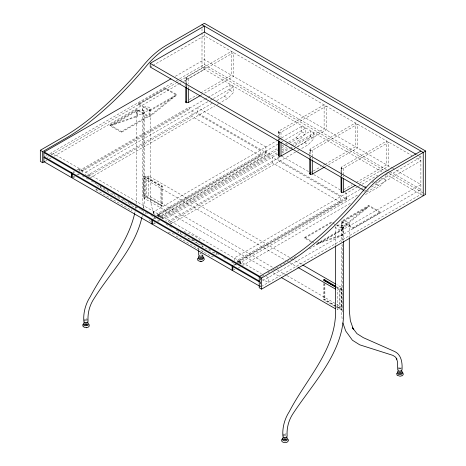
<?xml version="1.0" encoding="UTF-8"?>
<svg xmlns="http://www.w3.org/2000/svg" width="466" height="466" viewBox="0 0 466 466"><rect width="100%" height="100%" fill="white"/><g stroke="black" fill="none" stroke-linecap="round" stroke-linejoin="round"><path stroke-width="0.35" stroke-dasharray="2.33 1.75" d="M135.612 208.774L135.81 206.624M136.066 203.759L136.515 198.743L136.515 112.195L137.697 110.553L140.54 109.877L146.225 111.234L149.068 110.553L176.765 94.563L176.765 95.349L149.755 110.949L138.379 104.384L138.379 103.592L165.395 87.998L176.765 94.563M143.749 207.789L144.559 198.743L144.559 112.195L142.206 108.916L143.382 107.273L146.225 106.592L149.068 107.273L150.25 108.916L150.25 195.458L151.281 205.733L154.322 214.331L153.064 212.327L155.254 215.228M134.808 212.898L135.146 211.552M142.031 216.836L142.386 215.443M143.085 212.659L143.435 211.267M185.777 86.472L185.777 78.538L186.179 77.478L231.41 51.365L231.41 75.172L200.625 92.944M278.482 137.831L278.482 132.059L278.884 130.998L324.115 104.885L324.115 128.692L293.335 146.464M309.762 154.45L309.762 150.122L310.164 149.062L355.401 122.948L355.401 146.755L325.874 163.799M341.042 172.507L341.042 168.179L341.444 167.119L386.681 141.006L386.681 164.813L355.896 182.585M144.559 112.195L143.382 113.838L140.54 114.519L137.697 113.838L136.515 112.195M150.25 108.916L149.068 110.553L149.068 116.337L149.755 116.727L175.012 96.363L174.331 95.973L149.068 116.337M335.578 245.308L335.578 227.123L336.755 225.486L339.603 224.804L345.289 226.161L348.131 225.486L349.308 223.843L348.131 222.2L345.289 221.519L342.446 222.2L341.269 223.843L341.269 242.023M341.269 223.843L343.623 227.123L342.446 228.765L339.603 229.447L336.755 228.765L335.578 227.123M84.696 321.243L84.696 319.099L85.744 318.499L87.06 318.884L87.177 320.754M87.177 319.327L86.134 319.932L85.365 319.862L84.696 319.099M283.759 436.17L283.759 434.027L284.114 433.63L286.124 433.811M398.646 369.124L398.646 367.697L399.694 367.097L401.01 367.482L401.133 369.352M401.133 367.924L400.084 368.53L398.768 368.14L398.646 367.697M216.783 100.639L224.327 96.281L230.018 90.369L230.018 84.789L233.571 86.839L233.571 92.419L227.886 98.332L220.336 102.689M288.588 142.095L296.131 137.738L301.822 131.826L301.822 126.245L305.376 128.296L305.376 133.876L299.69 139.788L290.883 144.874M297.745 146.656L304.665 142.66L310.35 136.754L310.35 131.167L313.909 133.224L313.909 138.804L308.218 144.716L300.669 149.073M371.437 187.023L376.47 184.117L382.155 178.204L385.714 180.26L380.023 186.167L364.93 194.887M342.446 227.979L367.703 207.615L367.022 207.224L341.764 227.583L341.764 221.018L368.781 205.419L380.151 211.989L380.151 212.776L353.135 228.375L341.764 221.804L368.781 206.211L380.151 212.776M150.215 67.005L152.102 65.916M152.732 65.549L204.358 35.748L412.084 155.673M175.367 76.29L204.358 59.555L391.958 167.859M45.505 156.192L46.746 155.475M49.856 153.681L173.585 82.249M176.096 80.799L204.358 64.477L386.902 169.863M138.379 104.384L165.395 88.785L176.765 95.349M47.223 157.397L48.481 156.675M51.609 154.863L175.682 83.233M176.311 82.872L179.445 81.067M180.068 80.7L204.417 66.644L385.953 171.453M44.882 161.481L48.662 159.296M49.239 158.964L51.178 157.84M54.015 156.203L178.571 84.294M179.2 83.932L181.088 82.843M183.604 81.387L204.358 69.405L204.358 32.067M185.777 78.538L186.476 78.94L188.311 78.707L233.542 52.594L233.542 76.401L204.644 93.084M109.999 124.97L137.01 109.37L148.386 115.941L148.386 116.727L121.37 132.327L109.999 125.756L109.999 124.97L121.37 131.54L148.386 115.941M109.999 125.756L137.01 110.162L148.386 116.727M112.434 125.138L137.697 110.553L137.697 116.337L112.434 125.138L111.753 124.742L137.01 115.941L137.697 116.337M189.318 99.468L196.856 95.116M200.875 95.262L202.133 94.534M73.075 172.111L74.321 171.395M76.808 169.956L79.296 168.517L79.296 171.337M72.539 173.241L75.032 171.803M78.142 170.008L80.006 168.931L157.502 213.673L278.004 144.099M81.119 170.754L82.144 171.342L190.204 108.957L189.179 108.362L189.179 107.18L81.119 169.572L81.119 170.754L204.219 99.683M204.848 99.316L207.364 97.866M207.993 97.505L230.018 84.789M73.075 177.039L74.321 176.317M76.808 174.884L78.678 173.806M73.162 177.808L75.032 176.73M78.142 174.936L79.389 174.214M207.743 101.751L85.697 172.216L85.697 175.006M210.265 100.295L212.787 98.839M213.416 98.477L233.571 86.839M86.408 175.251L87.829 175.088L213.009 102.817M88.214 176.346L191.98 116.436L260.226 155.836L260.226 150.256L191.98 110.85L191.98 116.436M89.961 177.301L91.383 177.138L214.675 105.957M217.191 104.506L219.707 103.056M98.408 185.235L97.464 185.783L136.136 208.11L136.136 206.467M96.037 188.788L96.037 189.883L97.26 189.184M143.889 176.276L144.571 175.886L162.43 186.138L162.43 205.844L161.655 206.292L143.889 195.982L143.889 176.276L160.951 186.126L161.632 185.736L161.655 206.292M268.701 270.233L143.988 198.231L143.988 178.53L145.835 177.459L161.655 186.592L162.43 186.138M289.561 257.401L148.468 175.938L146.615 177.01L146.615 196.71L162.43 205.844M143.889 195.982L144.571 195.586L161.632 205.436L160.951 205.832L160.951 186.126M143.988 198.231L145.835 197.159L145.835 177.459M146.615 196.71L148.468 195.644L272.552 267.286M278.482 132.059L279.181 132.466L281.015 132.233L326.247 106.12L326.247 129.927L296.72 146.971M277.887 140.062L153.949 211.616L153.949 214.407M278.517 139.701L281.033 138.245M281.662 137.884L301.822 126.245M281.738 141.944L282.984 141.227M285.472 139.788L305.376 128.296M266.587 151.869L157.502 214.855L158.527 215.443L266.587 153.052L266.587 151.869L265.562 151.281M156.46 215.746L260.226 155.836M153.413 218.496L154.654 217.773M157.764 215.979L159.634 214.902L159.634 217.01M154.124 218.904L155.364 218.187M157.858 216.748L160.345 215.309L161.452 215.95L269.517 153.564L270.542 154.153M158.213 216.707L159.634 216.544L277.893 148.27M281.668 146.091L284.813 144.274M285.442 143.912L287.959 142.456M161.452 215.95L161.452 217.133L278.004 149.842M281.738 147.687L284.848 145.893M285.472 145.532L288.582 143.738M289.2 143.382L310.35 131.167M153.413 223.418L154.654 222.701M157.147 221.263L159.011 220.185M153.5 224.187L155.364 223.109M158.481 221.315L159.721 220.599M161.766 218.758L163.187 218.595L277.672 152.499M282.076 149.959L286.479 147.413M278.004 153.949L166.03 218.595L166.03 221.385M281.784 151.77L288.081 148.13M291.862 145.951L313.909 133.224M282.023 152.994L289.567 148.642M290.19 148.281L292.706 146.825M294.209 148.421L296.096 147.332M279.507 157.188L168.168 221.466L171.721 223.523L296.9 151.252M293.97 148.835L295.228 148.106M169.175 222.364L272.313 162.815L340.564 202.221L340.564 196.64L272.313 157.234L272.313 162.815M297.529 150.885L300.04 149.435M309.762 150.122L310.461 150.524L312.296 150.291L357.533 124.177L357.533 147.984L328.635 164.667M178.746 231.614L177.796 232.161L216.474 254.488L216.474 252.852M310.793 172.507L312.68 171.418M313.303 171.051L320.847 166.7M323.357 165.249L325.245 164.16M324.86 166.845L326.118 166.117M341.042 168.179L341.741 168.587L343.582 168.354L388.813 142.235L388.813 166.042L359.915 182.73M213.626 252.852L215.047 252.03M213.428 256.248L212.205 256.952L176.375 236.268L176.375 235.173M343.96 189.476L352.127 184.763M357.591 186.808L234.281 258.001L234.281 260.791M358.22 186.447L361.371 184.623M362 184.262L377.745 175.169M162.477 218.985L162.477 216.544L237.835 260.051L360.206 189.4M360.83 189.045L363.317 187.606M363.94 187.245L365.804 186.167M372.025 182.579L374.513 181.14M346.925 198.254L237.835 261.234L238.86 261.822L346.925 199.436L346.925 198.254L345.9 197.66M236.798 262.131L340.564 202.221M233.746 264.874L236.856 263.08M237.479 262.719L239.973 261.28L239.973 264.1M375.561 183.249L420.891 157.077L419.004 155.988M234.456 265.288L235.703 264.566M238.813 262.772L240.683 261.694L261.362 273.635M238.545 263.092L239.973 262.923L358.855 194.287M363.888 191.38L365.775 190.291M366.742 192.015L420.891 160.758L415.858 157.852M233.746 269.802L234.992 269.08M238.19 268.055L240.683 266.622M242.104 265.142L243.526 264.979L351.719 202.512M311.323 241.994L304.735 238.19L304.735 237.404L331.751 221.804L333.551 222.841M304.735 238.19L331.751 222.591L331.751 221.804M367.703 207.615L342.446 222.2L342.446 241.481M343.127 234.94L342.446 234.544L317.189 243.351L317.87 243.741L343.127 234.94L343.127 228.375L316.111 243.968L316.111 244.761L343.127 229.161L336.755 225.486M263.937 275.179L260.785 276.996L260.785 286.852L260.43 286.642L260.43 282.542L260.785 281.924L260.43 281.72L260.43 278.301M267.717 272.994L272.132 270.449M272.761 270.082L296.085 256.62M309.319 248.978L420.891 184.565L395.104 169.676M341.764 221.018L353.135 227.583L380.151 211.989M262.655 280.847L420.891 189.487L390.048 171.68M261.409 286.491L420.891 194.415L420.891 155.079M339.213 289.101L337.361 290.172L337.361 309.873L339.213 308.807L339.213 289.101L336.778 287.697M341.84 287.586L339.994 288.652L339.994 308.358L341.84 307.286L341.84 287.586L336.802 284.674M323.392 283.491L323.392 299.673L324.173 299.224L336.341 306.249M336.458 286.666L341.939 289.835L341.939 309.535L324.878 299.685L324.196 300.081L324.173 283.742M341.939 289.835L341.258 290.231L336.382 287.411M341.939 309.535L341.258 309.931L323.392 299.673M285.891 434.656L284.429 434.79L283.759 434.027M199.821 254.034L200.829 253.795M84.433 320.486L85.936 320.125L87.445 320.486M398.383 369.084L399.886 368.723L401.395 369.084M283.497 435.413L286.007 435.291M170.3 223.686L171.721 223.523M200.258 253.533L201.021 253.603M201.329 253.912L202.331 254.156M168.238 232.307L175.134 234.497M188.247 238.662L193.763 240.415L195.516 241.522M183.93 231.427L195.703 236.635L198.499 238.394L200.596 241.172M416.482 154.537L418.369 155.627M392.588 168.22L394.475 169.309M387.531 170.23L389.419 171.319M386.588 171.82L388.475 172.909M389.11 173.276L425.668 194.38M381.864 171.884L201.999 68.042L201.999 28.31M385.638 174.063L423.25 195.778M230.018 90.369L233.571 92.419M301.822 131.826L305.376 133.876M310.35 136.754L313.909 138.804M224.327 96.281L227.886 98.332M296.131 137.738L299.69 139.788M304.665 142.66L308.218 144.716M376.47 184.117L380.023 186.167M281.761 156.122L308.684 171.663M313.694 174.558L339.994 189.738M344.997 192.633L346.25 193.355L346.25 198.935L278.004 159.535L278.004 157.438M265.562 152.464L266.587 153.052M345.9 198.842L346.925 199.436M138.379 103.592L149.755 110.162L149.755 116.727M337.139 224.915L343.127 228.375M333.004 223.313L334.879 224.396M304.735 237.404L314.317 242.932M292.083 258.857L301.531 264.309M143.988 178.53L285.71 260.354M289.491 262.533L297.675 267.263M275.074 268.736L276.961 269.831M277.596 270.193L286.409 275.284M287.044 275.645L336.172 304.013M336.802 304.38L341.84 307.286M336.947 306.599L339.994 308.358M273.111 272.779L280.043 276.781M79.296 168.517L51.726 152.603L51.726 154.712M159.634 214.902L158.527 214.261L158.527 215.443M239.973 261.28L238.86 260.645L238.86 261.822M266.371 276.524L268.253 277.614L268.253 282.536L262.614 279.28M161.452 217.133L162.477 217.727L270.542 155.335L269.517 154.747L269.517 153.564M87.829 175.088L91.383 177.138M159.634 216.544L163.187 218.595M239.973 262.923L243.526 264.979M82.144 175.746L85.103 177.453M86.321 178.158L88.825 179.602M91.33 181.053L96.969 184.303M99.474 185.748L110.116 191.893M112.621 193.343L115.125 194.788M117.63 196.233L120.135 197.677M122.64 199.128L125.144 200.572M127.649 202.017L129.525 203.1M130.154 203.461L132.029 204.545M135.787 206.718L140.173 209.246M140.796 209.607L143.301 211.057M145.806 212.502L147.687 213.585M150.815 215.391L152.697 216.474M153.949 217.203L157.502 219.253M166.03 224.175L171.669 227.431M176.049 229.959L177.93 231.049M185.445 235.382L186.697 236.105M192.33 239.361L194.835 240.805M200.473 244.062L202.978 245.506M208.611 248.762L211.115 250.207M216.748 253.457L219.253 254.908M223.639 257.436L227.396 259.603M231.777 262.137L234.281 263.581M234.876 263.925L237.246 265.294M96.037 189.883L131.872 210.574L131.872 209.479M196.104 241.889L197.864 244.219L197.194 243.159M149.172 219.748L150.85 221.973M144.041 208.692L143.33 206.683L142.206 195.458L142.206 108.916M145.468 212.717L145.945 214.063M342.114 318.802L341.269 310.385L341.269 244.93M202.529 245.815L202.669 247.242M198.44 247.58L198.697 250.102M385.714 175.373L385.714 180.26M368.781 205.419L368.781 206.211M353.135 227.583L353.135 228.375M349.308 223.843L349.308 236.932M343.582 168.354L343.582 174.843M343.582 175.565L343.582 177.01M343.623 227.123L343.623 240.217M342.446 244.394L342.446 312.028M341.741 168.587L341.741 172.915M341.741 173.637L341.741 176.521M341.444 167.119L341.444 174.336M341.444 175.059L341.444 176.498M341.042 173.23L341.042 176.119M324.878 283.503L324.878 299.685M312.296 150.291L312.296 156.786M312.296 157.508L312.296 159.669M310.461 150.524L310.461 154.13M310.461 157.019L310.461 158.463M310.164 149.062L310.164 154.112M310.164 156.995L310.164 158.44M309.762 155.172L309.762 158.056M281.015 132.233L281.015 137.284M281.015 138.006L281.015 140.889M279.181 132.466L279.181 136.794M279.181 137.517L279.181 140.4M278.884 130.998L278.884 136.049M278.482 138.553L278.482 139.998M240.683 261.694L240.683 264.507M237.835 260.051L237.835 262.492M202.955 250.801L202.955 252.211M188.311 78.707L188.311 83.758M188.311 86.647L188.311 88.086M186.476 78.94L186.476 84.713M186.476 85.435L186.476 86.88M186.179 77.478L186.179 83.967M186.179 84.69L186.179 86.857M180.639 232.161L180.639 233.804M165.395 87.998L165.395 88.785M160.345 215.309L160.345 218.129M157.502 213.673L157.502 216.108M148.468 175.938L148.468 195.644M143.382 110.553L143.382 197.101M137.01 109.37L137.01 115.941M121.37 131.54L121.37 132.327M100.306 186.33L100.306 187.425M82.144 170.16L82.144 173.23M80.006 168.931L80.006 173.154M265.917 146.971L197.666 107.57L197.666 113.151L265.917 152.557L265.917 146.971"/><path stroke-width="0.7" d="M134.639 213.568C127.503 244.627 104.658 268.934 90.282 296.656C85.528 303.948 83.204 312.663 83.804 321.354L84.433 322.227L85.936 322.583L87.445 322.227L88.068 321.354C87.497 313.496 89.449 305.579 93.782 298.98C110.273 272.36 134.662 248.972 141.856 217.535M82.599 324.627L83.251 326.841M197.485 258.298L197.811 260.308C199.652 261.939 203.351 261.921 204.3 259.329L203.84 257.715M396.549 373.225L397.201 375.439M200.246 95.623L188.311 102.514L186.476 102.747L185.777 102.345L186.179 101.285M292.951 149.149L281.015 156.04L279.181 156.273L278.482 155.865L278.884 154.805L278.884 141.099M324.237 167.207L312.296 174.098L310.461 174.331L309.762 173.929L310.164 172.869M259.533 281.202L43.903 156.704L43.903 152.603L44.258 151.986L170.952 78.841M71.473 177.552L71.473 173.445L71.828 172.834L71.828 177.756L43.903 161.632L43.903 157.525L44.258 156.914M152.166 224.14L72.183 177.96L72.183 173.859L72.539 173.241M151.811 223.93L151.811 219.83L152.166 219.212M232.15 270.315L232.15 266.208L232.505 265.597L232.505 270.519L152.522 224.344L152.522 220.237L152.877 219.626M259.533 286.124L232.86 270.723L232.86 266.622L233.216 266.004M202.955 255.024L202.331 255.892L200.829 256.253L199.32 255.892L198.697 255.024L198.697 250.801M84.177 322.478L83.478 323.27L83.717 324.15L84.806 324.779L86.326 324.918L87.701 324.511L88.4 323.719L88.161 322.845L87.072 322.216M85.051 322.985L84.818 323.823L86.134 324.214L86.827 324.01L87.06 323.165M88.4 324.744L87.701 325.536L84.806 325.804L83.717 325.175L83.478 324.295M199.064 256.149L198.365 256.941L198.603 257.82L199.693 258.449L201.219 258.589L202.588 258.181L203.287 257.389L203.048 256.51L201.959 255.881M202.069 257.279L200.258 257.815L199.582 257.051M283.241 437.405L282.536 438.197L282.78 439.077L283.87 439.706L285.39 439.846L286.765 439.444L287.464 438.652L287.225 437.772L286.136 437.143M282.606 438.477L281.528 439.951L281.988 441.564C283.823 443.201 287.528 443.178 288.477 440.586L288.139 439.345M284.114 437.912L283.881 438.751L285.198 439.141L285.891 438.937L286.124 438.092M287.464 439.671L286.765 440.463L285.39 440.871L283.87 440.731L282.78 440.102L282.536 439.222M398.127 371.076L397.428 371.868L397.667 372.748L398.756 373.377L400.277 373.516L401.651 373.115L402.35 372.317L402.111 371.443L401.022 370.814M399.001 371.583L398.768 372.421L400.084 372.812L400.777 372.608L401.01 371.763M363.597 190.198L150.215 67.005L150.215 63.329L204.358 32.067L415.853 154.17M44.579 161.65L42.691 162.739L40.332 161.376L40.332 150.262L63.452 136.911A190.507 109.988 -60 0 0 89.152 119.22A267.571 154.485 -60 0 0 143.639 65.106A67.389 38.905 -60 0 1 166.455 45.219L204.417 23.3L425.668 151.036L425.668 194.38L261.583 289.118L259.224 287.755L259.224 276.635L282.344 263.284A190.507 109.988 -60 0 0 308.038 245.594A267.571 154.485 -60 0 0 362.531 191.479A67.389 38.905 -60 0 1 385.341 171.593L420.891 151.071M40.332 150.262L42.691 151.625L65.811 138.274A190.507 109.988 -60 0 0 91.511 120.583A267.571 154.485 -60 0 0 145.998 66.469A67.389 38.905 -60 0 1 168.814 46.583L204.358 26.061L204.358 32.067M341.042 176.841L341.042 191.986L341.741 192.394L343.582 192.161L355.517 185.27M425.668 151.036L387.7 172.956A67.389 38.905 -60 0 0 364.89 192.842A267.571 154.485 -60 0 1 310.397 246.957A190.507 109.988 -60 0 1 284.703 264.647L261.583 277.998L259.224 276.635M335.846 286.316L324.173 279.518L323.392 279.973L335.561 286.998M324.878 279.984L324.196 280.375L335.77 287.062M402.024 375.881L403.23 374.658L403.026 373.016M86.408 327.773L88.33 327.132L89.28 326.054L89.076 324.418M400.282 376.196L401.669 375.788M200.194 261.17L201.219 261.263M86.332 327.598L84.795 327.452L83.699 326.823M399.77 376.149L397.649 375.421M201.999 24.698L423.25 152.434L423.25 195.778M150.215 63.329L366.113 187.979M302.789 265.038L335.543 283.945M298.31 267.624L335.473 289.083M281.301 277.509L335.473 308.783M44.258 151.986L260.156 276.635M43.903 152.603L259.172 276.886M43.903 157.525L71.473 173.445M72.183 173.859L151.811 219.83M152.522 220.237L232.15 266.208M232.86 266.622L259.178 281.814M352.57 327.831L356.95 333.639L363.369 337.681L394.76 351.562C401.605 354.812 402.473 363.259 402.018 369.952L401.395 370.825L399.886 371.181L398.383 370.825L397.76 369.952L397.376 361.249L396.257 358.086L396.927 359.146L395.168 356.816L392.826 355.348L359.717 344.823L352.436 340.244L345.72 331L342.871 322.95M352.442 327.755L353.385 329.258L350.339 320.66L349.308 310.385L349.308 237.66M402.111 372.462L402.35 373.342L401.651 374.134L400.277 374.542L398.756 374.402L397.667 373.773L397.428 372.893M203.048 257.535L203.287 258.414L202.588 259.207L201.219 259.614L199.693 259.475L198.603 258.846L198.365 257.966M343.582 178.455L343.582 192.161M343.623 241.668L343.623 313.67C343.063 353.146 313.059 382.959 292.846 413.907C288.512 420.507 286.561 428.423 287.132 436.281L286.508 437.155L285 437.516L283.497 437.155L282.868 436.281C282.268 427.59 284.586 418.876 289.345 411.583C305.632 379.918 334.483 351.282 335.578 313.67L335.578 246.036M341.741 177.243L341.741 192.394M324.173 279.518L324.173 280.928M312.296 160.391L312.296 174.098M310.461 159.18L310.461 174.331M309.762 158.778L309.762 173.929M281.015 142.334L281.015 156.04M279.181 141.122L279.181 156.273M278.482 140.72L278.482 155.865M261.583 277.998L261.583 289.118M188.311 88.808L188.311 102.514M186.476 87.596L186.476 102.747M185.777 87.194L185.777 102.345M42.691 151.625L42.691 162.739"/></g></svg>
